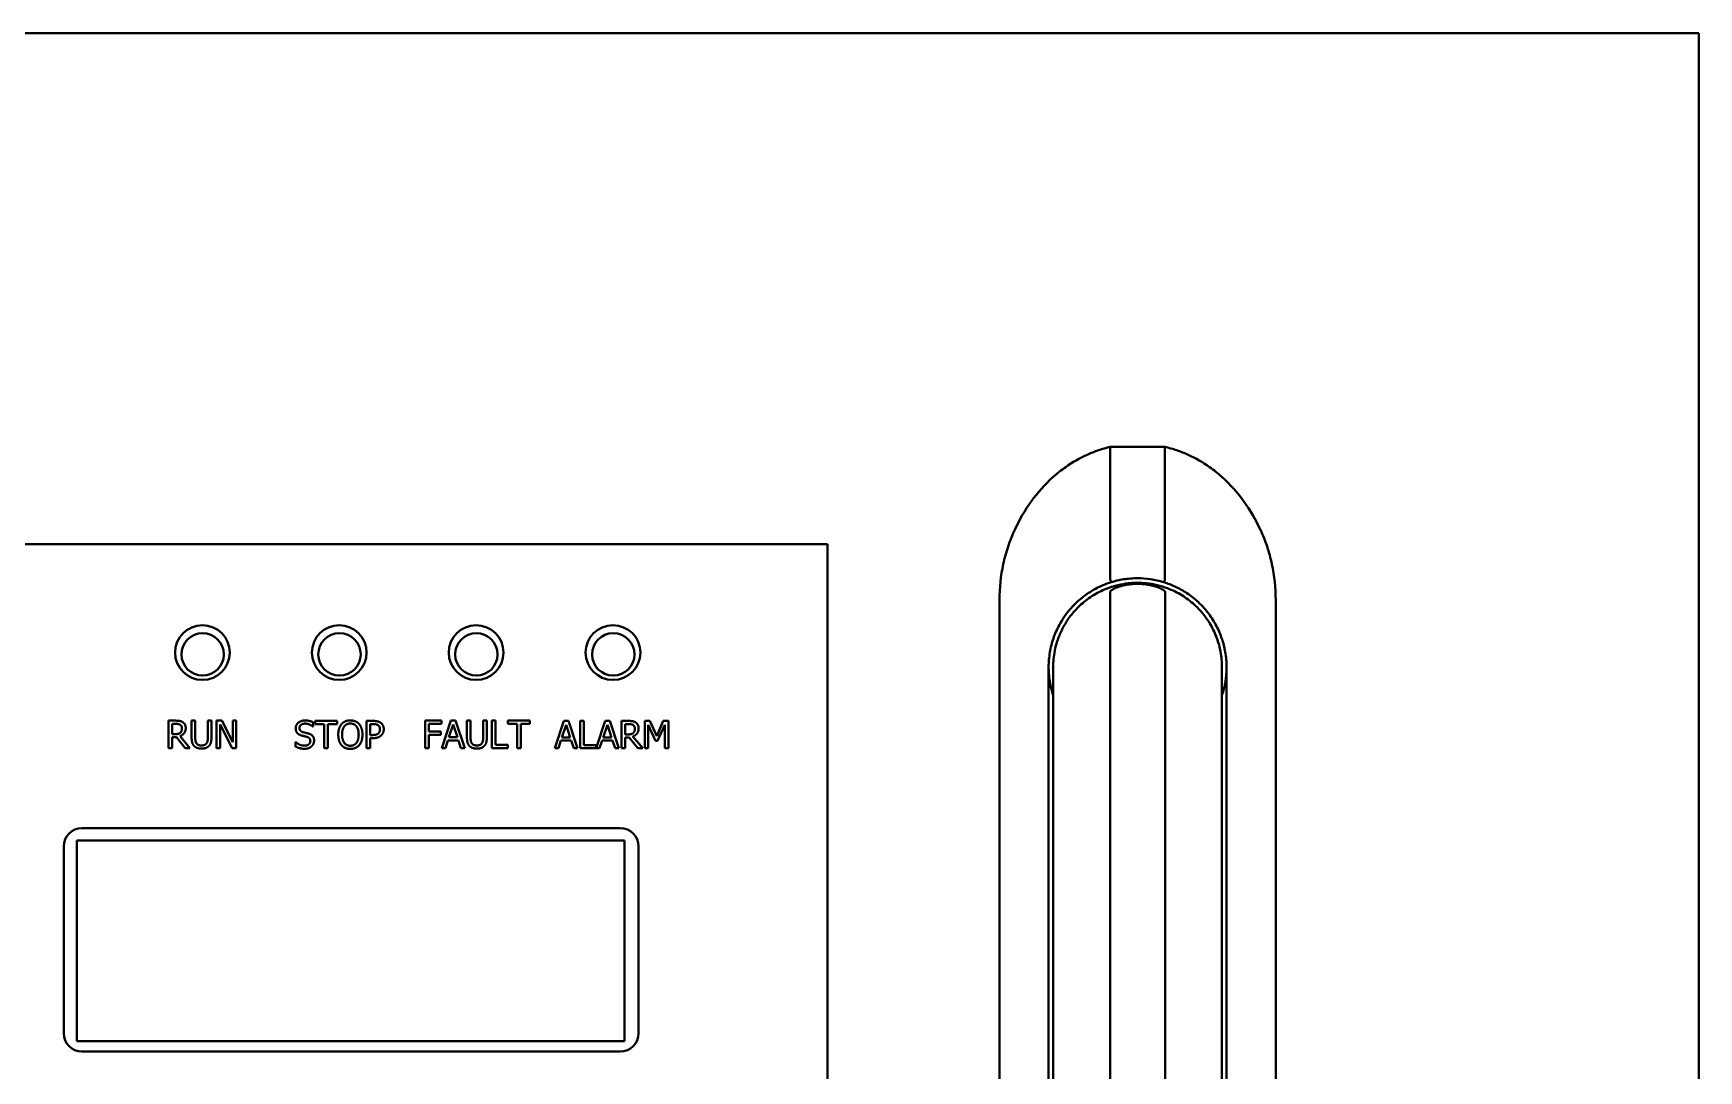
# Model space of a CAD drawing. Header units: millimetres. Extents: x 0 to 4756, y 0 to 3364.
# Drawn here: x 1138.2 to 1320.8, y 1255.7 to 1369.4 of the extents above; entities that cross this region are included whole.
import ezdxf

# ---------------------------------------------------------------- set-up
doc = ezdxf.new("R2010")
doc.units = ezdxf.units.MM
doc.header["$LTSCALE"] = 4
doc.layers.add('가시적인 것(ISO)', color=3, linetype='Continuous', lineweight=40)

msp = doc.modelspace()

# ---------------------------------------------------------------- linework, layer by layer
at = {"layer": '가시적인 것(ISO)'}
for p, q in [((1320.7692, 1369.4208), (1010.7692, 1369.4208)), ((1320.7692, 1159.4208), (1320.7692, 1369.4208)), ((1262.2692, 1324.0718), (1256.2692, 1324.0718)), ((1256.2692, 1316.0894), (1256.2692, 1324.0718)), ((1262.2692, 1316.0894), (1262.2692, 1324.0718)), ((1256.2692, 1309.5408), (1256.2692, 1316.0894)), ((1262.2692, 1309.5408), (1262.2692, 1316.0894)), ((1058.7692, 1313.4208), (1225.2692, 1313.4208)), ((1225.2692, 1313.4208), (1225.2692, 1215.4208)), ((1244.1317, 1307.2855), (1244.1317, 1219.9316)), ((1256.2462, 1308.1538), (1256.2462, 1237.9561)), ((1262.2922, 1308.1536), (1262.2922, 1237.9561)), ((1274.4067, 1307.2855), (1274.4067, 1219.9316)), ((1249.5192, 1219.9239), (1249.5192, 1299.9208)), ((1250.0192, 1299.9208), (1250.0192, 1211.5708)), ((1268.5192, 1211.5706), (1268.5192, 1299.9209)), ((1269.0192, 1299.9208), (1269.0192, 1219.9253)), ((1153.063, 1294.0524), (1153.8361, 1294.0524)), ((1153.063, 1291.0524), (1153.063, 1294.0524)), ((1153.4617, 1293.7072), (1153.8579, 1293.7072)), ((1153.4617, 1292.5792), (1153.4617, 1293.7072)), ((1153.8117, 1292.5792), (1153.4617, 1292.5792)), ((1154.3174, 1292.3579), (1155.3847, 1291.0524)), ((1155.5865, 1294.0524), (1155.9852, 1294.0524)), ((1155.5865, 1292.1805), (1155.5865, 1294.0524)), ((1155.9852, 1294.0524), (1155.9852, 1292.1805)), ((1157.3587, 1294.0524), (1157.7574, 1294.0524)), ((1157.3587, 1292.1707), (1157.3587, 1294.0524)), ((1157.7574, 1294.0524), (1157.7574, 1292.1805)), ((1158.3288, 1294.0524), (1158.8952, 1294.0524)), ((1158.3288, 1291.0524), (1158.3288, 1294.0524)), ((1158.7007, 1293.6391), (1158.7007, 1291.0524)), ((1160.0281, 1291.0524), (1158.7007, 1293.6391)), ((1158.8952, 1294.0524), (1160.1035, 1291.6772)), ((1160.1035, 1294.0524), (1160.4754, 1294.0524)), ((1160.1035, 1291.6772), (1160.1035, 1294.0524)), ((1160.4754, 1294.0524), (1160.4754, 1291.0524)), ((1168.8968, 1293.4033), (1168.8677, 1293.4033)), ((1168.8968, 1293.8798), (1168.8968, 1293.4033)), ((1169.1132, 1294.0208), (1171.5249, 1294.0208)), ((1169.1132, 1293.6659), (1169.1132, 1294.0208)), ((1170.1197, 1293.6659), (1169.1132, 1293.6659)), ((1170.1197, 1291.0208), (1170.1197, 1293.6659)), ((1170.5184, 1293.6659), (1170.5184, 1291.0208)), ((1171.5249, 1293.6659), (1170.5184, 1293.6659)), ((1171.5249, 1294.0208), (1171.5249, 1293.6659)), ((1174.7485, 1294.0208), (1175.5022, 1294.0208)), ((1174.7485, 1291.0208), (1174.7485, 1294.0208)), ((1175.1472, 1293.6756), (1175.4779, 1293.6756)), ((1175.1472, 1292.4795), (1175.1472, 1293.6756)), ((1175.4195, 1292.4795), (1175.1472, 1292.4795)), ((1181.1752, 1294.0524), (1182.9694, 1294.0524)), ((1181.1752, 1291.0524), (1181.1752, 1294.0524)), ((1182.9694, 1293.6975), (1181.5739, 1293.6975)), ((1181.5739, 1293.6975), (1181.5739, 1292.8515)), ((1181.5739, 1292.8515), (1182.911, 1292.8515)), ((1181.5739, 1292.4965), (1181.5739, 1291.0524)), ((1182.911, 1292.4965), (1181.5739, 1292.4965)), ((1182.911, 1292.8515), (1182.911, 1292.4965)), ((1182.9694, 1294.0524), (1182.9694, 1293.6975)), ((1183.0034, 1291.0524), (1184.0147, 1294.0524)), ((1183.7886, 1292.2315), (1184.2506, 1293.644)), ((1184.0147, 1294.0524), (1184.5058, 1294.0524)), ((1184.2506, 1293.644), (1184.7149, 1292.2315)), ((1184.5058, 1294.0524), (1185.5172, 1291.0524)), ((1185.7651, 1294.0524), (1186.1638, 1294.0524)), ((1185.7651, 1292.1805), (1185.7651, 1294.0524)), ((1186.1638, 1294.0524), (1186.1638, 1292.1805)), ((1187.5374, 1294.0524), (1187.9361, 1294.0524)), ((1187.5374, 1292.1707), (1187.5374, 1294.0524)), ((1187.9361, 1294.0524), (1187.9361, 1292.1805)), ((1188.5074, 1294.0524), (1188.9061, 1294.0524)), ((1188.5074, 1291.0524), (1188.5074, 1294.0524)), ((1188.9061, 1294.0524), (1188.9061, 1291.4074)), ((1190.253, 1294.0524), (1192.6647, 1294.0524)), ((1190.253, 1293.6975), (1190.253, 1294.0524)), ((1191.2595, 1293.6975), (1190.253, 1293.6975)), ((1191.2595, 1291.0524), (1191.2595, 1293.6975)), ((1191.6582, 1293.6975), (1191.6582, 1291.0524)), ((1192.6647, 1293.6975), (1191.6582, 1293.6975)), ((1192.6647, 1294.0524), (1192.6647, 1293.6975)), ((1195.379, 1291.0208), (1196.3903, 1294.0208)), ((1196.1643, 1292.1999), (1196.6262, 1293.6124)), ((1196.3903, 1294.0208), (1196.8814, 1294.0208)), ((1196.6262, 1293.6124), (1197.0905, 1292.1999)), ((1196.8814, 1294.0208), (1197.8928, 1291.0208)), ((1198.1772, 1294.0208), (1198.5759, 1294.0208)), ((1198.1772, 1291.0208), (1198.1772, 1294.0208)), ((1198.5759, 1294.0208), (1198.5759, 1291.3758)), ((1199.9155, 1291.0497), (1200.9171, 1294.0208)), ((1200.691, 1292.1999), (1201.1529, 1293.6124)), ((1200.9171, 1294.0208), (1201.4082, 1294.0208)), ((1201.1529, 1293.6124), (1201.6173, 1292.1999)), ((1201.4082, 1294.0208), (1202.4195, 1291.0208)), ((1202.704, 1294.0208), (1203.4771, 1294.0208)), ((1202.704, 1291.0208), (1202.704, 1294.0208)), ((1203.1027, 1293.6756), (1203.4989, 1293.6756)), ((1203.1027, 1292.5476), (1203.1027, 1293.6756)), ((1203.4527, 1292.5476), (1203.1027, 1292.5476)), ((1205.2639, 1294.0208), (1205.8085, 1294.0208)), ((1205.2639, 1291.0208), (1205.2639, 1294.0208)), ((1205.6359, 1293.6051), (1205.6359, 1291.0208)), ((1206.4114, 1291.8474), (1205.6359, 1293.6051)), ((1205.8085, 1294.0208), (1206.5573, 1292.3506)), ((1206.5573, 1292.3506), (1207.2818, 1294.0208)), ((1207.4373, 1293.6051), (1206.6545, 1291.8474)), ((1207.2818, 1294.0208), (1207.8361, 1294.0208)), ((1207.4373, 1291.0208), (1207.4373, 1293.6051)), ((1207.8361, 1294.0208), (1207.8361, 1291.0208)), ((1153.4617, 1291.0524), (1153.063, 1291.0524)), ((1153.4617, 1292.2461), (1153.4617, 1291.0524)), ((1153.9187, 1292.2461), (1153.4617, 1292.2461)), ((1154.8668, 1291.0524), (1153.9187, 1292.2461)), ((1155.3847, 1291.0524), (1154.8668, 1291.0524)), ((1158.7007, 1291.0524), (1158.3288, 1291.0524)), ((1160.4754, 1291.0524), (1160.0281, 1291.0524)), ((1166.9738, 1291.7015), (1167.003, 1291.7015)), ((1166.9738, 1291.2007), (1166.9738, 1291.7015)), ((1170.5184, 1291.0208), (1170.1197, 1291.0208)), ((1175.1472, 1291.0208), (1174.7485, 1291.0208)), ((1175.1472, 1292.1391), (1175.1472, 1291.0208)), ((1175.4852, 1292.1391), (1175.1472, 1292.1391)), ((1181.5739, 1291.0524), (1181.1752, 1291.0524)), ((1183.407, 1291.0524), (1183.0034, 1291.0524)), ((1183.6792, 1291.8912), (1183.407, 1291.0524)), ((1184.8243, 1291.8912), (1183.6792, 1291.8912)), ((1184.7149, 1292.2315), (1183.7886, 1292.2315)), ((1185.0966, 1291.0524), (1184.8243, 1291.8912)), ((1185.5172, 1291.0524), (1185.0966, 1291.0524)), ((1190.2457, 1291.0524), (1188.5074, 1291.0524)), ((1188.9061, 1291.4074), (1190.2457, 1291.4074)), ((1190.2457, 1291.4074), (1190.2457, 1291.0524)), ((1191.6582, 1291.0524), (1191.2595, 1291.0524)), ((1195.7826, 1291.0208), (1195.379, 1291.0208)), ((1196.0549, 1291.8596), (1195.7826, 1291.0208)), ((1197.1999, 1291.8596), (1196.0549, 1291.8596)), ((1197.0905, 1292.1999), (1196.1643, 1292.1999)), ((1197.4722, 1291.0208), (1197.1999, 1291.8596)), ((1197.8928, 1291.0208), (1197.4722, 1291.0208)), ((1200.3093, 1291.0208), (1198.1772, 1291.0208)), ((1198.5759, 1291.3758), (1199.9155, 1291.3758)), ((1199.9155, 1291.3758), (1199.9155, 1291.0497)), ((1200.5816, 1291.8596), (1200.3093, 1291.0208)), ((1201.7267, 1291.8596), (1200.5816, 1291.8596)), ((1201.6173, 1292.1999), (1200.691, 1292.1999)), ((1201.9989, 1291.0208), (1201.7267, 1291.8596)), ((1202.4195, 1291.0208), (1201.9989, 1291.0208)), ((1203.1027, 1291.0208), (1202.704, 1291.0208)), ((1203.1027, 1292.2145), (1203.1027, 1291.0208)), ((1203.5597, 1292.2145), (1203.1027, 1292.2145)), ((1204.5079, 1291.0208), (1203.5597, 1292.2145)), ((1203.9584, 1292.3263), (1205.0257, 1291.0208)), ((1205.0257, 1291.0208), (1204.5079, 1291.0208)), ((1205.6359, 1291.0208), (1205.2639, 1291.0208)), ((1206.6545, 1291.8474), (1206.4114, 1291.8474)), ((1207.8361, 1291.0208), (1207.4373, 1291.0208)), ((1143.5692, 1282.2708), (1202.5692, 1282.2708)), ((1141.5692, 1259.7708), (1141.5692, 1280.2708)), ((1143.0165, 1280.9167), (1203.0165, 1280.9167)), ((1143.0165, 1258.9167), (1143.0165, 1280.9167)), ((1203.0165, 1280.9167), (1203.0165, 1258.9167)), ((1204.5692, 1280.2708), (1204.5692, 1259.7708)), ((1203.0165, 1258.9167), (1143.0165, 1258.9167)), ((1202.5692, 1257.7708), (1143.5692, 1257.7708))]:
    msp.add_line(p, q, dxfattribs=at)
for centre, radius in [((1156.7692, 1301.5208), 3), ((1156.7951, 1301.3168), 2.325), ((1171.7692, 1301.5208), 3), ((1171.7952, 1301.3168), 2.325), ((1186.7692, 1301.5208), 3), ((1186.7952, 1301.3168), 2.325), ((1201.7692, 1301.5208), 3), ((1201.7952, 1301.3168), 2.325)]:
    msp.add_circle(centre, radius, dxfattribs=at)
for centre, start, end in [((1143.5692, 1280.2708), 90, 180), ((1202.5692, 1280.2708), 0, 90), ((1143.5692, 1259.7708), 180, 270), ((1202.5692, 1259.7708), 270, 0)]:
    msp.add_arc(centre, 2, start, end, dxfattribs=at)
for points, knots in [([(1245.8057, 1314.9857), (1246.3091, 1316.0701), (1246.9094, 1317.1097), (1248.3085, 1319.0506), (1249.105, 1319.9486), (1250.4405, 1321.1466), (1250.9082, 1321.5205), (1252.1305, 1322.3821), (1252.9093, 1322.8318), (1254.1351, 1323.3897), (1254.5518, 1323.5555), (1255.4009, 1323.8457), (1255.8326, 1323.9698), (1256.2692, 1324.0718)], [-1.4373876, -1.4373876, -1.4373876, -1.4373876, -1.07799796, -1.07799796, -0.71829101, -0.71829101, -0.53864198, -0.53864198, -0.26919777, -0.26919777, -0.13451784, -0.13451784, -0.000001, -0.000001, -0.000001, -0.000001]), ([(1262.2692, 1324.0718), (1262.7058, 1323.9698), (1263.1375, 1323.8457), (1263.9866, 1323.5555), (1264.4033, 1323.3897), (1265.6291, 1322.8318), (1266.4078, 1322.3821), (1267.6302, 1321.5205), (1268.0979, 1321.1466), (1269.4334, 1319.9486), (1270.2299, 1319.0506), (1271.6289, 1317.1097), (1272.2293, 1316.0701), (1272.7327, 1314.9857)], [-1.43451955, -1.43451955, -1.43451955, -1.43451955, -1.30026929, -1.30026929, -1.16585639, -1.16585639, -0.89694514, -0.89694514, -0.71765182, -0.71765182, -0.35866508, -0.35866508, -0.000001, -0.000001, -0.000001, -0.000001]), ([(1244.1317, 1307.2855), (1244.1317, 1308.6084), (1244.2711, 1309.9329), (1244.6897, 1311.8739), (1244.8641, 1312.5133), (1245.2828, 1313.7691), (1245.527, 1314.3856), (1245.8057, 1314.9857)], [-0.794182825, -0.794182825, -0.794182825, -0.794182825, -0.397060479, -0.397060479, -0.1985164, -0.1985164, -0.000001, -0.000001, -0.000001, -0.000001]), ([(1272.7327, 1314.9857), (1273.0114, 1314.3856), (1273.2556, 1313.7691), (1273.6743, 1312.5133), (1273.8487, 1311.8739), (1274.2673, 1309.9329), (1274.4067, 1308.6084), (1274.4067, 1307.2855)], [-0.79365146, -0.79365146, -0.79365146, -0.79365146, -0.595268882, -0.595268882, -0.396857642, -0.396857642, -0.000001, -0.000001, -0.000001, -0.000001]), ([(1252.6349, 1307.0657), (1252.9889, 1307.3943), (1253.3674, 1307.6962), (1253.759, 1307.9644), (1254.1505, 1308.2326), (1254.5539, 1308.4685), (1254.9884, 1308.6808), (1255.4229, 1308.8931), (1255.8891, 1309.0804), (1256.3763, 1309.2318)], [0.000000002, 0.000000002, 0.000000002, 0.000000002, 0.333333333, 0.333333333, 0.333333333, 0.666666667, 0.666666667, 0.666666667, 1, 1, 1, 1]), ([(1256.2692, 1309.5408), (1256.2857, 1309.4902), (1256.3031, 1309.4336), (1256.3183, 1309.3865), (1256.3336, 1309.3393), (1256.3469, 1309.3003), (1256.357, 1309.2731), (1256.3672, 1309.2458), (1256.3738, 1309.2309), (1256.3763, 1309.2317)], [0, 0, 0, 0, 0.333333333, 0.333333333, 0.333333333, 0.666666667, 0.666666667, 0.666666667, 0.999999999, 0.999999999, 0.999999999, 0.999999999]), ([(1260.2387, 1309.1199), (1260.213, 1309.1226), (1260.1872, 1309.1252), (1260.1615, 1309.1277), (1259.6047, 1309.1816), (1259.0419, 1309.1851), (1258.4824, 1309.1373), (1258.1298, 1309.1072), (1257.7786, 1309.0568), (1257.4308, 1308.9863)], [0.4186191542, 0.4186191542, 0.4186191542, 0.4186191542, 0.4210526316, 0.4210526316, 0.4210526316, 0.4736842105, 0.4736842105, 0.4736842105, 0.5068461747, 0.5068461747, 0.5068461747, 0.5068461747]), ([(1259.2704, 1309.6708), (1259.725, 1309.6708), (1260.1971, 1309.6389), (1260.6813, 1309.568), (1261.1654, 1309.4972), (1261.6616, 1309.3873), (1262.1621, 1309.2318)], [0.000000008, 0.000000008, 0.000000008, 0.000000008, 0.5, 0.5, 0.5, 1, 1, 1, 1]), ([(1262.1621, 1309.2317), (1262.1645, 1309.231), (1262.171, 1309.2459), (1262.1811, 1309.2732), (1262.1912, 1309.3004), (1262.2048, 1309.3393), (1262.2201, 1309.3865), (1262.2354, 1309.4336), (1262.2527, 1309.4902), (1262.2692, 1309.5408)], [0, 0, 0, 0, 0.33333333, 0.33333333, 0.33333333, 0.66666667, 0.66666667, 0.66666667, 1, 1, 1, 1]), ([(1262.1621, 1309.2318), (1262.5827, 1309.1011), (1263.0083, 1308.9374), (1263.4293, 1308.7388), (1263.8503, 1308.5402), (1264.2668, 1308.3074), (1264.6814, 1308.0307), (1265.096, 1307.754), (1265.5082, 1307.4327), (1265.9035, 1307.0657)], [0, 0, 0, 0, 0.333333333, 0.333333333, 0.333333333, 0.666666667, 0.666666667, 0.666666667, 0.999999984, 0.999999984, 0.999999984, 0.999999984]), ([(1249.5192, 1299.9208), (1249.5192, 1300.1992), (1249.5311, 1300.4748), (1249.5542, 1300.7459), (1249.5772, 1301.0171), (1249.6112, 1301.2836), (1249.6559, 1301.5476), (1249.7005, 1301.8116), (1249.7562, 1302.0731), (1249.82, 1302.3239), (1249.8838, 1302.5748), (1249.9553, 1302.8153), (1250.0371, 1303.0564), (1250.119, 1303.2975), (1250.2113, 1303.5392), (1250.32, 1303.7905), (1250.4287, 1304.0418), (1250.554, 1304.3025), (1250.6986, 1304.5692), (1250.8433, 1304.836), (1251.0073, 1305.1087), (1251.1944, 1305.3853), (1251.3815, 1305.6618), (1251.5918, 1305.9422), (1251.8305, 1306.2239), (1252.0692, 1306.5056), (1252.3365, 1306.7886), (1252.6349, 1307.0657)], [0, 0, 0, 0, 0.11111111, 0.11111111, 0.11111111, 0.22222222, 0.22222222, 0.22222222, 0.33333333, 0.33333333, 0.33333333, 0.44444444, 0.44444444, 0.44444444, 0.55555556, 0.55555556, 0.55555556, 0.66666667, 0.66666667, 0.66666667, 0.77777778, 0.77777778, 0.77777778, 0.88888889, 0.88888889, 0.88888889, 1, 1, 1, 1]), ([(1253.7498, 1307.3437), (1253.2988, 1307.0083), (1252.8844, 1306.6348), (1252.5218, 1306.2482), (1252.1551, 1305.8571), (1251.8407, 1305.4534), (1251.5747, 1305.0548), (1251.3283, 1304.6855), (1251.1231, 1304.3209), (1250.9502, 1303.9652)], [0.632184069, 0.632184069, 0.632184069, 0.632184069, 0.684210526, 0.684210526, 0.684210526, 0.736842105, 0.736842105, 0.736842105, 0.785600935, 0.785600935, 0.785600935, 0.785600935]), ([(1266.312, 1305.9175), (1266.2389, 1306.0035), (1266.1642, 1306.0879), (1266.0882, 1306.1709), (1265.6978, 1306.5968), (1265.2701, 1306.9831), (1264.8143, 1307.3245), (1264.3584, 1307.6659), (1263.8746, 1307.9625), (1263.3709, 1308.2117), (1263.1021, 1308.3447), (1262.8277, 1308.4642), (1262.5486, 1308.57)], [0.20027112, 0.20027112, 0.20027112, 0.20027112, 0.210526316, 0.210526316, 0.210526316, 0.263157895, 0.263157895, 0.263157895, 0.315789474, 0.315789474, 0.315789474, 0.343868541, 0.343868541, 0.343868541, 0.343868541]), ([(1265.9035, 1307.0657), (1266.3414, 1306.659), (1266.7258, 1306.2272), (1267.0605, 1305.7824), (1267.3952, 1305.3375), (1267.68, 1304.8793), (1267.9183, 1304.4214), (1268.1566, 1303.9634), (1268.3495, 1303.5062), (1268.5075, 1303.0378), (1268.6656, 1302.5694), (1268.7893, 1302.0901), (1268.8783, 1301.5725), (1268.9673, 1301.0548), (1269.0192, 1300.4985), (1269.0192, 1299.9208)], [0, 0, 0, 0, 0.2, 0.2, 0.2, 0.4, 0.4, 0.4, 0.6, 0.6, 0.6, 0.8, 0.8, 0.8, 1, 1, 1, 1]), ([(1250.7017, 1303.408), (1250.6131, 1303.1906), (1250.536, 1302.9772), (1250.4685, 1302.7685), (1250.3527, 1302.4108), (1250.2654, 1302.0671), (1250.1995, 1301.7381)], [0.8114150302, 0.8114150302, 0.8114150302, 0.8114150302, 0.8421052632, 0.8421052632, 0.8421052632, 0.8947233693, 0.8947233693, 0.8947233693, 0.8947233693]), ([(1267.955, 1303.1019), (1267.9391, 1303.1454), (1267.9228, 1303.1889), (1267.9061, 1303.2323), (1267.7005, 1303.7687), (1267.4423, 1304.2912), (1267.1368, 1304.7853), (1267.1331, 1304.7912), (1267.1294, 1304.7972), (1267.1258, 1304.8031)], [0.1010049834, 0.1010049834, 0.1010049834, 0.1010049834, 0.1052631579, 0.1052631579, 0.1052631579, 0.1578947368, 0.1578947368, 0.1578947368, 0.1585288644, 0.1585288644, 0.1585288644, 0.1585288644]), ([(1249.5192, 1299.9208), (1249.5192, 1299.4323), (1249.5582, 1298.8978), (1249.7291, 1297.8385), (1249.8609, 1297.3138), (1250.0192, 1296.8386)], [0, 0, 0, 0, 0.150259873, 0.150259873, 0.300519745, 0.300519745, 0.300519745, 0.300519745]), ([(1268.5192, 1296.8386), (1268.6775, 1297.3138), (1268.8093, 1297.8385), (1268.9802, 1298.8978), (1269.0192, 1299.4323), (1269.0192, 1299.9208)], [0.591638864, 0.591638864, 0.591638864, 0.591638864, 0.741898736, 0.741898736, 0.892158609, 0.892158609, 0.892158609, 0.892158609])]:
    msp.add_open_spline(points, degree=3, knots=knots, dxfattribs=at)
for points, degree in [([(1256.801, 1308.8354), (1256.282, 1308.6918), (1255.7737, 1308.5022), (1255.2827, 1308.2677)], 3), ([(1262.2922, 1308.1536), (1262.2922, 1308.1697), (1262.2815, 1308.2002), (1262.2518, 1308.2424), (1262.2157, 1308.2806), (1262.1736, 1308.318), (1262.1259, 1308.355), (1262.0721, 1308.3924), (1262.0119, 1308.4307), (1261.9447, 1308.4699), (1261.8705, 1308.5099), (1261.7899, 1308.5501), (1261.7032, 1308.5903), (1261.6082, 1308.6312), (1261.5054, 1308.6723), (1261.3944, 1308.7133), (1261.2752, 1308.7539), (1261.1476, 1308.7938), (1261.0115, 1308.8326), (1260.8667, 1308.8698), (1260.7134, 1308.9051), (1260.5513, 1308.9379), (1260.3807, 1308.9678), (1260.2016, 1308.9943), (1260.0143, 1309.0167), (1259.8183, 1309.0347), (1259.6156, 1309.0475), (1259.4079, 1309.0546), (1259.1969, 1309.0556), (1258.9846, 1309.0504), (1258.7728, 1309.0388), (1258.5634, 1309.021), (1258.3581, 1308.9973), (1258.1588, 1308.9681), (1257.9671, 1308.9343), (1257.7847, 1308.8964), (1257.6132, 1308.8554), (1257.4542, 1308.8125), (1257.3083, 1308.7687), (1257.1748, 1308.7244), (1257.0531, 1308.6801), (1256.9424, 1308.6364), (1256.8419, 1308.5934), (1256.7514, 1308.5515), (1256.6683, 1308.5101), (1256.5925, 1308.4692), (1256.5247, 1308.4295), (1256.4643, 1308.391), (1256.411, 1308.3537), (1256.3638, 1308.317), (1256.3223, 1308.28), (1256.2866, 1308.2422), (1256.2573, 1308.2003), (1256.2462, 1308.1696), (1256.2462, 1308.1538)], 3), ([(1256.3763, 1309.2317), (1256.7954, 1309.362), (1257.7001, 1309.5811), (1258.7298, 1309.6709), (1259.2704, 1309.6708)], 3), ([(1256.801, 1308.8354), (1257.0088, 1308.893), (1257.2191, 1308.9434), (1257.4308, 1308.9863)], 3), ([(1260.2387, 1309.1199), (1261.0275, 1309.0368), (1261.811, 1308.8497), (1262.5486, 1308.57)], 3), ([(1253.7498, 1307.3437), (1254.2275, 1307.6989), (1254.743, 1308.0099), (1255.2827, 1308.2677)], 3), ([(1266.312, 1305.9176), (1266.61, 1305.5677), (1266.8826, 1305.1943), (1267.1257, 1304.8031)], 3), ([(1250.7017, 1303.408), (1250.7784, 1303.5965), (1250.8614, 1303.7824), (1250.9502, 1303.9652)], 3), ([(1250.06, 1300.7885), (1250.09, 1301.1073), (1250.1367, 1301.4247), (1250.1995, 1301.7381)], 3), ([(1267.955, 1303.1019), (1268.1347, 1302.6114), (1268.2735, 1302.1024), (1268.368, 1301.5863)], 3), ([(1268.5192, 1299.9209), (1268.5192, 1300.4745), (1268.4693, 1301.0329), (1268.368, 1301.5863)], 3), ([(1250.06, 1300.7885), (1250.0315, 1300.4867), (1250.0192, 1300.1963), (1250.0192, 1299.9208)], 3), ([(1154.3539, 1292.7348), (1154.2591, 1292.6399), (1153.9843, 1292.5792), (1153.8117, 1292.5792)], 2), ([(1153.8361, 1294.0524), (1154.0937, 1294.0524), (1154.4414, 1293.9965), (1154.5994, 1293.8944)], 2), ([(1153.8579, 1293.7072), (1154.0232, 1293.7072), (1154.2493, 1293.661), (1154.3344, 1293.6051)], 2), ([(1154.9398, 1293.238), (1154.9398, 1292.9098), (1154.6043, 1292.4649), (1154.3174, 1292.3579)], 2), ([(1154.3344, 1293.6051), (1154.4317, 1293.5395), (1154.5241, 1293.3377), (1154.5241, 1293.2064)], 2), ([(1154.5241, 1293.2064), (1154.5241, 1293.0508), (1154.4414, 1292.8174), (1154.3539, 1292.7348)], 2), ([(1154.5994, 1293.8944), (1154.7574, 1293.7923), (1154.9398, 1293.4738), (1154.9398, 1293.238)], 2), ([(1166.9957, 1293.2161), (1166.9957, 1293.5808), (1167.5646, 1294.0743), (1168.0046, 1294.0743)], 2), ([(1167.1902, 1292.674), (1167.0978, 1292.7737), (1166.9957, 1293.0411), (1166.9957, 1293.2161)], 2), ([(1167.6861, 1292.409), (1167.5305, 1292.4503), (1167.285, 1292.5743), (1167.1902, 1292.674)], 2), ([(1168.0314, 1293.7291), (1167.7542, 1293.7291), (1167.4114, 1293.469), (1167.4114, 1293.2574)], 2), ([(1167.4114, 1293.2574), (1167.4114, 1293.0678), (1167.6132, 1292.8417), (1167.8028, 1292.7907)], 2), ([(1168.2283, 1292.2728), (1168.0897, 1292.3117), (1167.8587, 1292.3652), (1167.6861, 1292.409)], 2), ([(1167.8028, 1292.7907), (1167.9292, 1292.7566), (1168.2963, 1292.6691), (1168.4179, 1292.6327)], 2), ([(1168.0046, 1294.0743), (1168.2574, 1294.0743), (1168.7048, 1293.9746), (1168.8968, 1293.8798)], 2), ([(1168.8677, 1293.4033), (1168.7242, 1293.5346), (1168.2769, 1293.7291), (1168.0314, 1293.7291)], 2), ([(1168.4179, 1292.6327), (1168.7267, 1292.5378), (1169.0135, 1292.1562), (1169.0135, 1291.8766)], 2), ([(1171.6586, 1292.5208), (1171.6586, 1292.8976), (1171.8458, 1293.4714), (1172.0184, 1293.678)], 2), ([(1172.016, 1291.366), (1171.8433, 1291.5654), (1171.6586, 1292.1513), (1171.6586, 1292.5208)], 2), ([(1172.0184, 1293.678), (1172.1934, 1293.8774), (1172.6821, 1294.084), (1172.9835, 1294.084)], 2), ([(1172.0743, 1292.5208), (1172.0743, 1292.8126), (1172.2007, 1293.2745), (1172.3198, 1293.4276)], 2), ([(1172.986, 1291.3028), (1172.5702, 1291.3028), (1172.0743, 1291.9301), (1172.0743, 1292.5208)], 2), ([(1172.3198, 1293.4276), (1172.4438, 1293.5881), (1172.7696, 1293.7388), (1172.986, 1293.7388)], 2), ([(1172.9835, 1294.084), (1173.2899, 1294.084), (1173.7809, 1293.8701), (1173.9511, 1293.678)], 2), ([(1172.986, 1293.7388), (1173.195, 1293.7388), (1173.5305, 1293.5832), (1173.6497, 1293.4276)], 2), ([(1173.8952, 1292.5208), (1173.8952, 1291.9301), (1173.4017, 1291.3028), (1172.986, 1291.3028)], 2), ([(1173.6497, 1293.4276), (1173.7664, 1293.2769), (1173.8952, 1292.8174), (1173.8952, 1292.5208)], 2), ([(1173.9511, 1293.678), (1174.1213, 1293.4787), (1174.3109, 1292.8952), (1174.3109, 1292.5208)], 2), ([(1174.3109, 1292.5208), (1174.3109, 1292.1562), (1174.1262, 1291.5654), (1173.9511, 1291.366)], 2), ([(1176.0589, 1292.6594), (1175.9617, 1292.5573), (1175.6626, 1292.4795), (1175.4195, 1292.4795)], 2), ([(1175.4779, 1293.6756), (1175.6651, 1293.6756), (1175.9179, 1293.6245), (1176.0127, 1293.5613)], 2), ([(1176.3822, 1292.4503), (1176.2267, 1292.2972), (1175.8061, 1292.1391), (1175.4852, 1292.1391)], 2), ([(1175.5022, 1294.0208), (1175.7696, 1294.0208), (1176.144, 1293.9333), (1176.2874, 1293.8336)], 2), ([(1176.0127, 1293.5613), (1176.1221, 1293.4884), (1176.2291, 1293.2599), (1176.2291, 1293.1043)], 2), ([(1176.2291, 1293.1043), (1176.2291, 1292.9609), (1176.1489, 1292.7493), (1176.0589, 1292.6594)], 2), ([(1176.2874, 1293.8336), (1176.4552, 1293.7194), (1176.6448, 1293.3668), (1176.6448, 1293.1164)], 2), ([(1176.6448, 1293.1164), (1176.6448, 1292.922), (1176.5062, 1292.5719), (1176.3822, 1292.4503)], 2), ([(1203.9949, 1292.7032), (1203.9001, 1292.6083), (1203.6254, 1292.5476), (1203.4527, 1292.5476)], 2), ([(1203.4771, 1294.0208), (1203.7348, 1294.0208), (1204.0824, 1293.9649), (1204.2404, 1293.8628)], 2), ([(1203.4989, 1293.6756), (1203.6643, 1293.6756), (1203.8903, 1293.6294), (1203.9754, 1293.5735)], 2), ([(1204.5808, 1293.2064), (1204.5808, 1292.8782), (1204.2453, 1292.4333), (1203.9584, 1292.3263)], 2), ([(1203.9754, 1293.5735), (1204.0727, 1293.5079), (1204.1651, 1293.3061), (1204.1651, 1293.1748)], 2), ([(1204.1651, 1293.1748), (1204.1651, 1293.0192), (1204.0824, 1292.7858), (1203.9949, 1292.7032)], 2), ([(1204.2404, 1293.8628), (1204.3984, 1293.7607), (1204.5808, 1293.4422), (1204.5808, 1293.2064)], 2), ([(1155.8733, 1291.2664), (1155.7153, 1291.422), (1155.5865, 1291.8596), (1155.5865, 1292.1805)], 2), ([(1156.6707, 1290.9892), (1156.4057, 1290.9892), (1156.0119, 1291.1278), (1155.8733, 1291.2664)], 2), ([(1155.9852, 1292.1805), (1155.9852, 1291.9714), (1156.0386, 1291.6894), (1156.114, 1291.5751)], 2), ([(1156.114, 1291.5751), (1156.1942, 1291.4536), (1156.4714, 1291.3296), (1156.6707, 1291.3296)], 2), ([(1156.6707, 1291.3296), (1156.8579, 1291.3296), (1157.1497, 1291.4536), (1157.2299, 1291.5751)], 2), ([(1157.4706, 1291.2664), (1157.3271, 1291.1254), (1156.9479, 1290.9892), (1156.6707, 1290.9892)], 2), ([(1157.2299, 1291.5751), (1157.3053, 1291.6894), (1157.3587, 1291.969), (1157.3587, 1292.1707)], 2), ([(1157.7574, 1292.1805), (1157.7574, 1291.8668), (1157.631, 1291.4195), (1157.4706, 1291.2664)], 2), ([(1167.9584, 1290.9673), (1167.6326, 1290.9673), (1167.1756, 1291.1035), (1166.9738, 1291.2007)], 2), ([(1167.003, 1291.7015), (1167.1999, 1291.5168), (1167.6983, 1291.3126), (1167.9292, 1291.3126)], 2), ([(1167.9292, 1291.3126), (1168.2599, 1291.3126), (1168.5978, 1291.5873), (1168.5978, 1291.8134)], 2), ([(1168.7412, 1291.2396), (1168.5978, 1291.1083), (1168.2331, 1290.9673), (1167.9584, 1290.9673)], 2), ([(1168.5978, 1291.8134), (1168.5978, 1291.9933), (1168.4203, 1292.2169), (1168.2283, 1292.2728)], 2), ([(1169.0135, 1291.8766), (1169.0135, 1291.6991), (1168.8701, 1291.3587), (1168.7412, 1291.2396)], 2), ([(1172.9835, 1290.9576), (1172.6796, 1290.9576), (1172.1934, 1291.1643), (1172.016, 1291.366)], 2), ([(1173.9511, 1291.366), (1173.7664, 1291.157), (1173.2777, 1290.9576), (1172.9835, 1290.9576)], 2), ([(1186.052, 1291.2664), (1185.894, 1291.422), (1185.7651, 1291.8596), (1185.7651, 1292.1805)], 2), ([(1186.8494, 1290.9892), (1186.5844, 1290.9892), (1186.1906, 1291.1278), (1186.052, 1291.2664)], 2), ([(1186.1638, 1292.1805), (1186.1638, 1291.9714), (1186.2173, 1291.6894), (1186.2927, 1291.5751)], 2), ([(1186.2927, 1291.5751), (1186.3729, 1291.4536), (1186.6501, 1291.3296), (1186.8494, 1291.3296)], 2), ([(1186.8494, 1291.3296), (1187.0366, 1291.3296), (1187.3284, 1291.4536), (1187.4086, 1291.5751)], 2), ([(1187.6493, 1291.2664), (1187.5058, 1291.1254), (1187.1266, 1290.9892), (1186.8494, 1290.9892)], 2), ([(1187.4086, 1291.5751), (1187.4839, 1291.6894), (1187.5374, 1291.969), (1187.5374, 1292.1707)], 2), ([(1187.9361, 1292.1805), (1187.9361, 1291.8668), (1187.8097, 1291.4195), (1187.6493, 1291.2664)], 2)]:
    msp.add_open_spline(points, degree=degree, dxfattribs=at)

doc.saveas('drawing.dxf')
